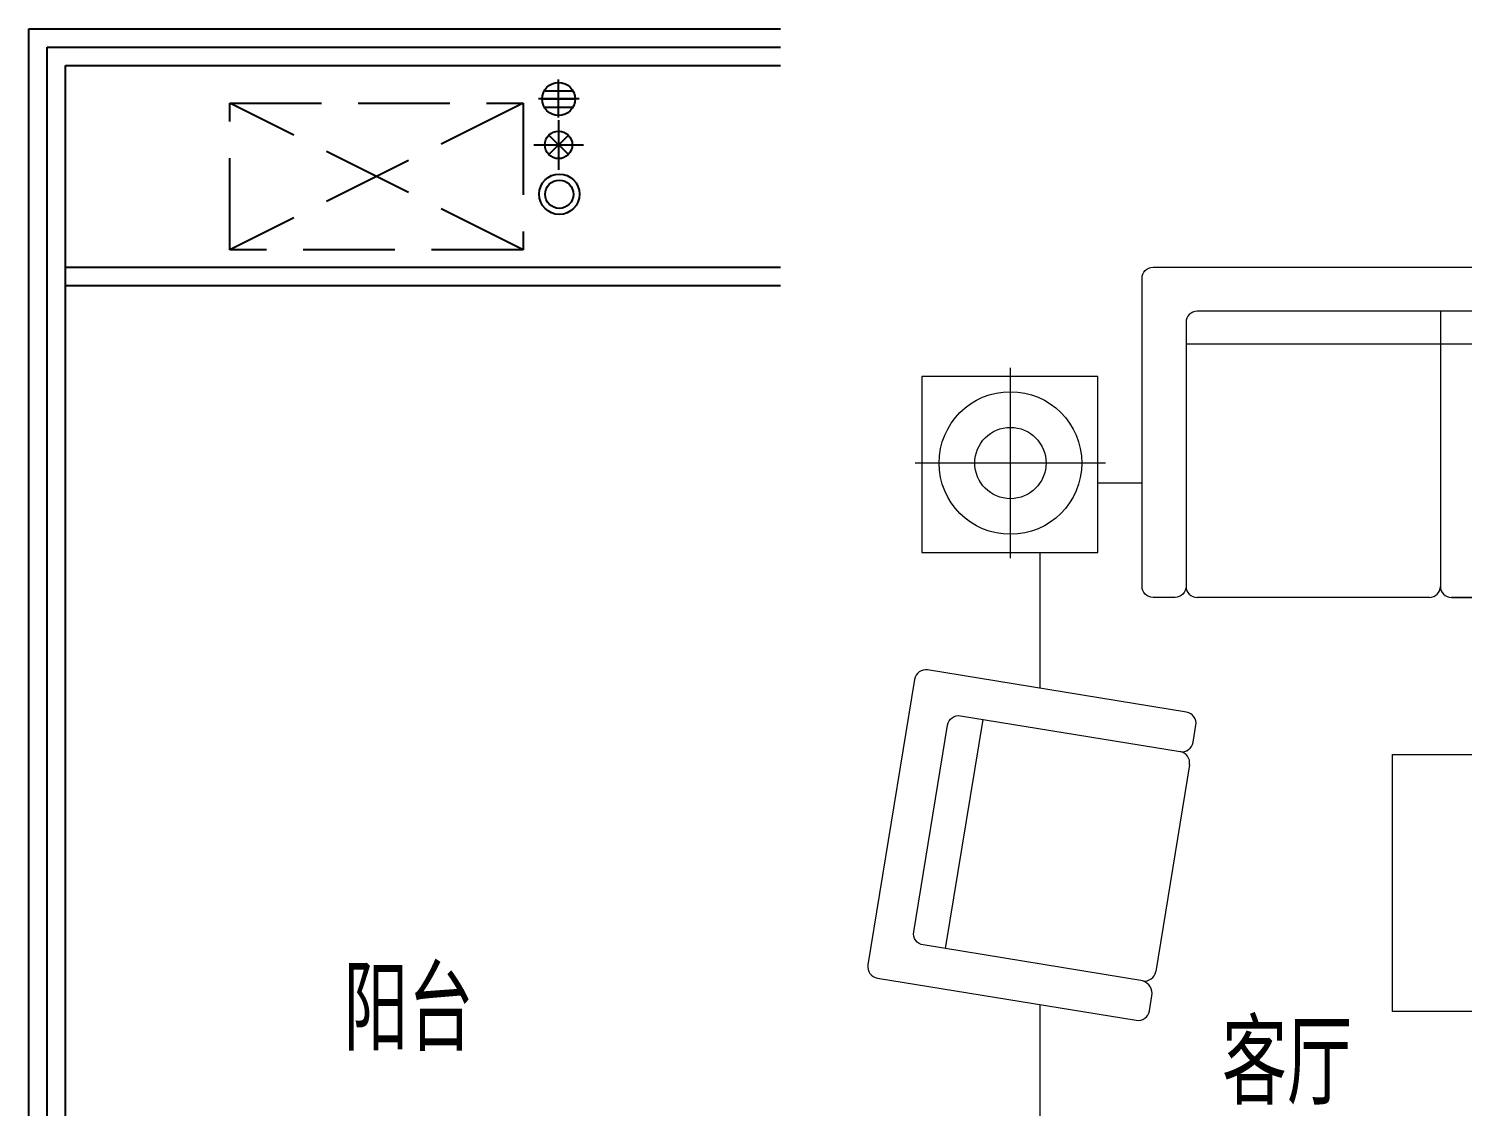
# Model space of a CAD drawing. Extents: x 72956 to 162056, y -6841 to 35159.
# Drawn here: x 84051 to 87959, y 18351 to 21289 of the extents above; entities that cross this region are included whole.
import ezdxf

# ---------------------------------------------------------------- set-up
doc = ezdxf.new("R2010")
doc.units = 0
doc.header["$LTSCALE"] = 1000
doc.header["$MEASUREMENT"] = 0
doc.linetypes.add('DASH', pattern=[0.35, 0.25, -0.1])
doc.layers.get('0').update_dxf_attribs({"linetype": 'CONTINUOUS'})
for name, color, linetype in [('-厨卫', 154, 'CONTINUOUS'), ('-文字', 7, 'CONTINUOUS'), ('-阳台栏杆', 152, 'CONTINUOUS'), ('A-AD-ARCH-AXIS', 1, 'CONTINUOUS'), ('A-AE-PIPE-ROOF', 10, 'CONTINUOUS'), ('A-AE-PIPE-SMAL', 51, 'CONTINUOUS'), ('A-WE-HOLE-TOLT', 14, 'CONTINUOUS'), ('AC', 33, 'CONTINUOUS'), ('fenshua', 233, 'CONTINUOUS'), ('改动', 1, 'CONTINUOUS')]:
    doc.layers.add(name, color=color, linetype=linetype)
doc.layers.add('-家具', color=44, linetype='CONTINUOUS', lineweight=9)
doc.styles.add('样式 1', font='SIMHEI.TTF', dxfattribs={"width": 0.65, "height": 500})

# ---------------------------------------------------------------- blocks, each defined once
blk = doc.blocks.new('4565767887yhj')
at = {"layer": 'AC', "linetype": 'DASH'}
for p, q in [((280735.2, 132575), (279935.2, 132175)), ((280735.2, 132175), (279935.2, 132575))]:
    blk.add_line(p, q, dxfattribs=at)
blk.add_lwpolyline([(279935.2, 132575), (280735.2, 132575), (280735.2, 132175), (279935.2, 132175)], close=True, dxfattribs=at)
blk = doc.blocks.new('w-p-r')
for radius in [55, 38.5]:
    blk.add_circle((0, 0), radius)
blk = doc.blocks.new('kongtiao')
at = {"layer": 'A-AD-ARCH-AXIS'}
for p, q in [((113322.9, 10563.1), (113322.9, 10666.3)), ((113379, 10613.6), (113268.4, 10613.6)), ((113322.9, 10556.3), (113322.9, 10420.8)), ((113255.2, 10488.6), (113390.7, 10488.6))]:
    blk.add_line(p, q, dxfattribs=at)
at = {"layer": 'A-AE-PIPE-SMAL'}
for p, q in [((113349.5, 10515.1), (113296.4, 10462.1)), ((113296.4, 10515.1), (113349.5, 10462.1)), ((113322.9, 10526.1), (113322.9, 10451.1)), ((113285.4, 10488.6), (113360.4, 10488.6))]:
    blk.add_line(p, q, dxfattribs=at)
blk.add_circle((113322.9, 10488.6), 37.5, dxfattribs=at)
at = {"layer": 'A-WE-HOLE-TOLT'}
for p, q in [((113285.9, 10636.1), (113363.8, 10636.1)), ((113279.9, 10613.6), (113369.9, 10613.6)), ((113284, 10591.1), (113361.9, 10591.1))]:
    blk.add_line(p, q, dxfattribs=at)
blk.add_circle((113322.9, 10613.6), 45, dxfattribs=at)
at = {"layer": 'A-AE-PIPE-ROOF'}
blk.add_blockref('w-p-r', (113324.9, 10354), dxfattribs=at)
at = {"layer": '改动', "linetype": 'ByBlock'}
blk.add_blockref('4565767887yhj', (-167508.4, -121972.7), dxfattribs=at)
blk = doc.blocks.new('uu')
at = {"layer": '-家具'}
for p, q in [((176889.7, 108306.5, 174879.8), (176889.7, 107586.5, 174879.8)), ((177583, 108336.5, 174879.8), (177583, 107586.5, 174879.8)), ((178276.4, 108336.5, 174879.8), (178276.4, 107586.5, 174879.8)), ((178969.7, 108246.5, 174879.8), (176889.7, 108246.5, 174879.8)), ((176649.2, 108158.5, 174879.8), (176169.2, 108158.5, 174879.8)), ((176169.2, 108158.5, 174879.8), (176169.2, 107678.5, 174879.8)), ((176410.7, 107663.6, 174879.8), (176410.7, 108182, 174879.8)), ((176649.2, 107678.5, 174879.8), (176649.2, 108158.5, 174879.8)), ((179210.2, 108158.5, 174879.8), (179690.2, 108158.5, 174879.8)), ((179210.2, 107678.5, 174879.8), (179210.2, 108158.5, 174879.8)), ((179448.7, 107663.6, 174879.8), (179448.7, 108182, 174879.8)), ((179690.2, 108158.5, 174879.8), (179690.2, 107678.5, 174879.8)), ((176669.9, 107922.8, 174879.8), (176151.5, 107922.8, 174879.8)), ((179189.5, 107922.8, 174879.8), (179707.9, 107922.8, 174879.8)), ((176169.2, 107678.5, 174879.8), (176649.2, 107678.5, 174879.8)), ((179690.2, 107678.5, 174879.8), (179210.2, 107678.5, 174879.8)), ((177553, 107556.5, 174879.8), (176919.7, 107556.5, 174879.8)), ((178246.4, 107556.5, 174879.8), (177613, 107556.5, 174879.8)), ((177613, 107556.5, 174879.8), (178246.4, 107556.5, 174879.8)), ((178306.4, 107556.5, 174879.8), (178939.7, 107556.5, 174879.8)), ((176234.2, 106599.1, 320649.3), (176336.2, 107224, 320649.3)), ((176274.9, 107234, 320649.3), (176873.3, 107136.1, 320649.3)), ((176899, 107100.5, 320649.3), (176807, 106536.9, 320649.3))]:
    blk.add_line(p, q, dxfattribs=at)
for points, elevation in [([(176859.7, 107556.5), (176799.7, 107556.5, -0.414214), (176769.7, 107586.5), (176769.7, 108426.5, -0.414214), (176799.7, 108456.5), (179059.7, 108456.5, -0.414214), (179089.7, 108426.5), (179089.7, 107586.5, -0.414214), (179059.7, 107556.5), (178999.7, 107556.5, -0.414214), (178969.7, 107586.5), (178969.7, 108306.5, 0.414214), (178939.7, 108336.5), (176919.7, 108336.5, 0.414214), (176889.7, 108306.5), (176889.7, 107586.5, -0.414214)], 174879.8), ([(176909, 107161.8), (176916.5, 107207.9, 0.414214), (176890.8, 107243.6), (176184.9, 107358.6, 0.414214), (176149.2, 107332.9), (176022.3, 106554.5, 0.414214), (176048, 106518.8), (176754, 106403.8, 0.414214), (176789.7, 106429.5), (176796.3, 106470.4, 0.380424), (176771.3, 106511.2), (176172.9, 106609.1, -0.414214), (176147.2, 106644.8), (176239.2, 107208.3, -0.414214), (176274.9, 107234), (176873.3, 107136.1, 0.414214)], 320649.3), ([(179097.9, 107329.2), (179687.9, 107329.2, -0.414214), (179717.9, 107299.2), (179717.9, 106709.2, -0.414214), (179687.9, 106679.2), (179097.9, 106679.2, -0.414214), (179067.9, 106709.2), (179067.9, 107299.2, -0.414214)], 174879.8), ([(179097.9, 106499.8), (179687.9, 106499.8, -0.414214), (179717.9, 106469.8), (179717.9, 105879.8, -0.414214), (179687.9, 105849.8), (179097.9, 105849.8, -0.414214), (179067.9, 105879.8), (179067.9, 106469.8, -0.414214)], 174879.8)]:
    blk.add_lwpolyline(points, format="xyb", close=True, dxfattribs=dict(at, elevation=elevation))
at = {"layer": '-家具', "elevation": 174879.8}
for points in [[(176649.2, 107869), (176769.7, 107869)], [(179089.7, 107869), (179210.2, 107869)], [(176491.7, 107308.6), (176491.7, 107678.5)], [(179383.5, 107678.5), (179383.5, 107329.2)], [(179383.5, 106679.2), (179383.5, 106499.8)], [(179383.5, 105849.8), (179383.5, 105536.9), (176491.7, 105536.9), (176491.7, 106446.5)]]:
    blk.add_lwpolyline(points, dxfattribs=at)
blk.add_lwpolyline([(177452.7, 107128.2), (178352.7, 107128.2), (178352.7, 106428.2), (177452.7, 106428.2)], close=True, dxfattribs=at)
at = {"layer": '-家具'}
for centre, radius in [((176410.7, 107922.8, 174879.8), 194.4), ((179448.7, 107922.8, 174879.8), 194.4), ((176410.7, 107922.8, 174879.8), 97.2), ((179448.7, 107922.8, 174879.8), 97.2)]:
    blk.add_circle(centre, radius, dxfattribs=at)
for centre, radius, start, end in [((176919.7, 107586.5, 174879.8), 30, 180, 270), ((177553, 107586.5, 174879.8), 30, 270, 0), ((177553, 107586.5, 174879.8), 30, 270, 0), ((177613, 107586.5, 174879.8), 30, 180, 270), ((178246.4, 107586.5, 174879.8), 30, 270, 0), ((178246.4, 107586.5, 174879.8), 30, 270, 0), ((178306.4, 107586.5, 174879.8), 30, 180, 270), ((178939.7, 107586.5, 174879.8), 30, 270, 0), ((176878.3, 107166.8, 320649.3), 31.1, 260.7436, 350.7436), ((176878.3, 107166.8, 320649.3), 31.1, 260.7436, 350.7436), ((176868.3, 107105.5, 320649.3), 31.1, 350.7436, 80.7436), ((176776.3, 106541.9, 320649.3), 31.1, 260.7436, 350.7436)]:
    blk.add_arc(centre, radius, start, end, dxfattribs=at)
blk = doc.blocks.new('A-6家具1')
at = {"layer": '-家具'}
blk.add_blockref('uu', (-89683.5, 7096.6, -174879.8), dxfattribs=at)

msp = doc.modelspace()

# ---------------------------------------------------------------- linework, layer by layer
at = {"layer": '-阳台栏杆'}
for p, q in [((84050.748, 16788.456), (84050.748, 21288.564)), ((84050.748, 21288.564), (86100.748, 21288.445)), ((84100.748, 21238.564), (86100.748, 21238.445)), ((84100.748, 16788.456), (84100.748, 21238.564)), ((84150.748, 16788.456), (84150.748, 21188.564)), ((84150.748, 21188.564), (86100.748, 21188.444)), ((84150.748, 20638.564), (86100.748, 20638.564)), ((84150.748, 20588.564), (86100.748, 20588.564))]:
    msp.add_line(p, q, dxfattribs=at)

# ---------------------------------------------------------------- block references
at = {"layer": '-厨卫'}
msp.add_blockref('A-6家具1', (0, -94914.713), dxfattribs=at)
at = {"layer": 'fenshua'}
msp.add_blockref('kongtiao', (-27827.499, 10483.289), dxfattribs=at)

# ---------------------------------------------------------------- texts
at = {"layer": '-文字', "char_height": 200, "width": 1860.46542, "attachment_point": 1, "style": '样式 1'}
for s, insert in [('{\\fSimHei|b0|i0|c134|p2;阳台}', (84908.852, 18723.828)), ('{\\fSimHei|b0|i0|c134|p2;客厅}', (87303.754, 18576.898))]:
    msp.add_mtext(s, dxfattribs=dict(at, insert=insert))

doc.saveas('drawing.dxf')
